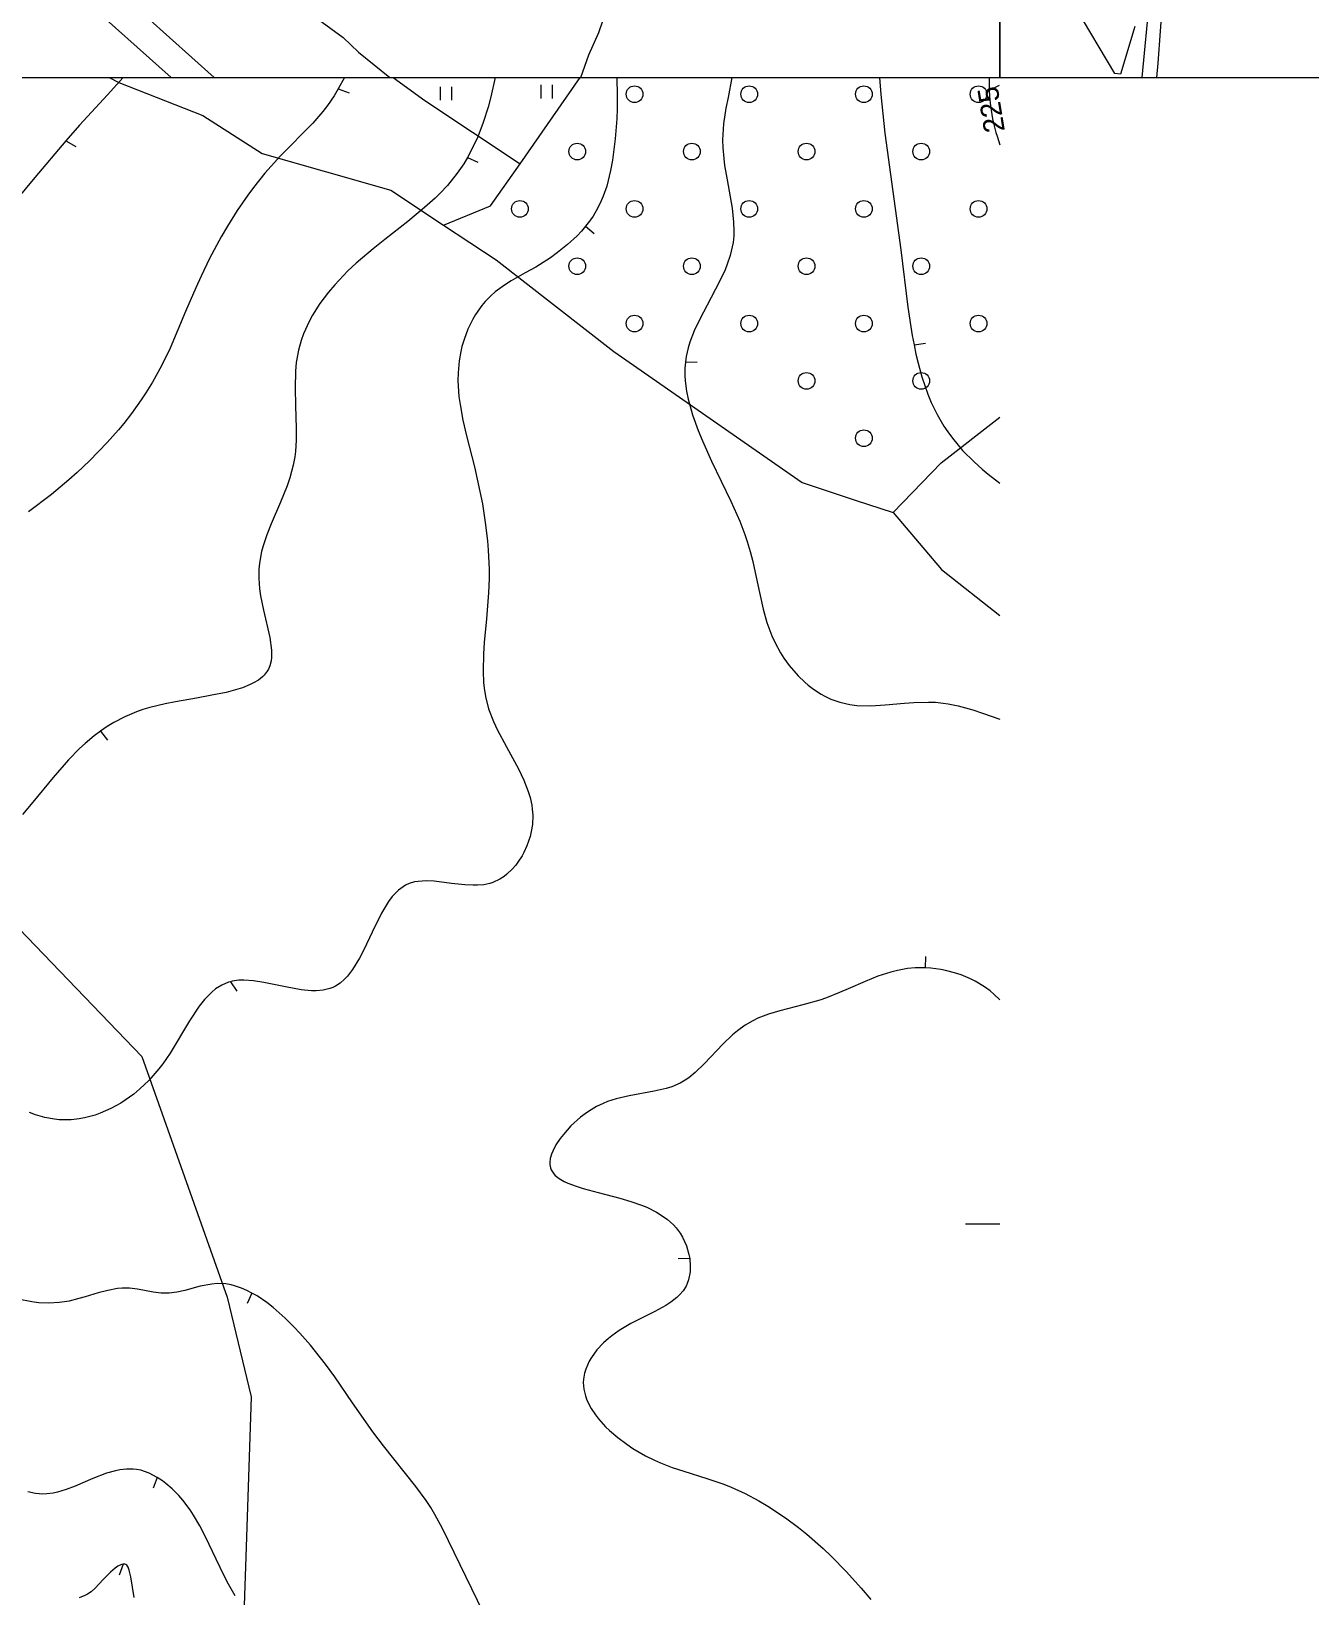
# Model space of a CAD drawing. Extents: x 1000 to 4000, y -5000 to -1000.
# Drawn here: x 1831 to 2054, y -4264.8 to -3991.9 of the extents above; entities that cross this region are included whole.
import ezdxf
from ezdxf.enums import TextEntityAlignment as Align

# ---------------------------------------------------------------- set-up
doc = ezdxf.new("R2010")
doc.units = 0
doc.header["$MEASUREMENT"] = 0
for name, color, linetype in [('1', 7, 'CONTINUOUS'), ('24', 7, 'CONTINUOUS'), ('40', 7, 'CONTINUOUS'), ('СЛОЙ_1', 7, 'CONTINUOUS'), ('СЛОЙ_24', 7, 'CONTINUOUS'), ('СЛОЙ_39', 7, 'CONTINUOUS'), ('СЛОЙ_40', 7, 'CONTINUOUS'), ('СЛОЙ_41', 7, 'CONTINUOUS'), ('СЛОЙ_50', 7, 'CONTINUOUS')]:
    doc.layers.add(name, color=color, linetype=linetype)
doc.styles.add('STYLE-CHAR_FAST_FONT', font='CHAR_FAST_FONT.shx')

msp = doc.modelspace()

# ---------------------------------------------------------------- linework, layer by layer
at = {"layer": '1', "color": 253, "linetype": 'Continuous', "lineweight": 0}
for p, q in [((2000, -4000), (2000, -3000)), ((2000, -3000), (2000, -4000)), ((1000, -4000), (2000, -4000)), ((1000, -4000), (2000, -4000)), ((2000, -4000), (3000, -4000))]:
    msp.add_line(p, q, dxfattribs=at)
at = {"layer": '24', "color": 253, "linetype": 'Continuous', "lineweight": 0}
for p, q in [((1842.83, -3981.96), (1862.95, -4000)), ((1838.72, -3985.03), (1855.42, -4000)), ((2026.14, -3985.92), (2024.75, -4000)), ((2028.39, -3986.28), (2027.55, -3997.51)), ((2027.55, -3997.51), (2027.3, -4000))]:
    msp.add_line(p, q, dxfattribs=at)
at = {"layer": '40', "color": 253, "linetype": 'Continuous', "lineweight": 0}
for p, q in [((1877.48, -3987.19), (1885.44, -3993.02)), ((1930.02, -3992.15), (1931.42, -3988.11)), ((2020.03, -3999.31), (2013.16, -3987.69)), ((2023.55, -3991.12), (2021.03, -3999.45)), ((1885.44, -3993.02), (1888.11, -3995.6)), ((1928.3, -3996.04), (1930.02, -3992.15)), ((1888.11, -3995.6), (1893.61, -4000)), ((1926.91, -4000), (1928.3, -3996.04)), ((2021.03, -3999.45), (2020.03, -3999.31))]:
    msp.add_line(p, q, dxfattribs=at)
at = {"layer": 'СЛОЙ_1', "color": 253, "linetype": 'Continuous', "lineweight": 0}
msp.add_lwpolyline([(2000, -4200), (1994, -4200)], dxfattribs=at)
at = {"layer": 'СЛОЙ_24', "color": 253, "linetype": 'Continuous', "lineweight": 0}
for points in [[(1844.63, -4000), (1846.32, -4000.85), (1860.96, -4006.62), (1871.34, -4013.24), (1893.75, -4019.68), (1902.96, -4025.75)], [(1902.96, -4025.75), (1912.16, -4031.81), (1932.65, -4047.8), (1965.51, -4070.62), (1974.77, -4073.7), (1981.4, -4075.9)], [(1809.18, -4031.17), (1811.86, -4060.12), (1814.54, -4089.08), (1822.07, -4120.21), (1828.9, -4148.46), (1850.34, -4170.76), (1865.23, -4212.72), (1869.41, -4230.13), (1868.57, -4254.56), (1867.7, -4280.1), (1868.62, -4294.36), (1871.38, -4312.86)], [(1981.4, -4075.9), (1989.75, -4067.24), (2000, -4059.27)], [(1981.4, -4075.9), (1989.83, -4085.83), (2000, -4093.83)]]:
    msp.add_lwpolyline(points, dxfattribs=at)
at = {"layer": 'СЛОЙ_39', "color": 253, "linetype": 'Continuous', "lineweight": 0}
for centre in [(1936.28, -4002.92), (1956.28, -4002.92), (1976.28, -4002.92), (1996.28, -4002.92), (1926.28, -4012.92), (1946.28, -4012.92), (1966.28, -4012.92), (1986.28, -4012.92), (1916.28, -4022.92), (1936.28, -4022.92), (1956.28, -4022.92), (1976.28, -4022.92), (1996.28, -4022.92), (1926.28, -4032.92), (1946.28, -4032.92), (1966.28, -4032.92), (1986.28, -4032.92), (1936.28, -4042.92), (1956.28, -4042.92), (1976.28, -4042.92), (1996.28, -4042.92), (1966.28, -4052.92), (1986.28, -4052.92), (1976.28, -4062.92)]:
    msp.add_circle(centre, 1.46, dxfattribs=at)
at = {"layer": 'СЛОЙ_40', "color": 253, "linetype": 'Continuous', "lineweight": 0}
for points in [[(1894.15, -4000), (1899.7, -4004.03)], [(1916.32, -4015.05), (1926.8, -4000)], [(1899.7, -4004.03), (1916.32, -4015.05)], [(1902.96, -4025.75), (1911.14, -4022.4), (1916.32, -4015.05)]]:
    msp.add_lwpolyline(points, dxfattribs=at)
at = {"layer": 'СЛОЙ_41', "color": 253, "linetype": 'Continuous', "lineweight": 0}
for p, q in [((1902.42, -4003.97), (1902.42, -4001.63)), ((1904.37, -4001.63), (1904.37, -4003.97)), ((1919.97, -4003.64), (1919.97, -4001.3)), ((1921.92, -4001.3), (1921.92, -4003.64))]:
    msp.add_line(p, q, dxfattribs=at)
at = {"layer": 'СЛОЙ_50', "color": 253, "linetype": 'Continuous', "lineweight": 0}
for p, q in [((1884.59, -4002.01), (1886.48, -4002.68)), ((1998.12, -4002.21), (1999.94, -4001.36)), ((1837.07, -4011.06), (1838.81, -4012.04)), ((1907.14, -4013.95), (1908.96, -4014.8)), ((1945.89, -4205.99), (1943.89, -4206.04)), ((1853.01, -4244.17), (1852.28, -4246.03))]:
    msp.add_line(p, q, dxfattribs=at)
for points in [[(1847.06, -4000), (1844.34, -4003), (1839.47, -4008.34), (1837.07, -4011.06), (1831.66, -4017.47), (1826.87, -4023.2)], [(1911.95, -4000), (1911.22, -4003.39), (1910.73, -4005.19), (1909.89, -4007.83), (1908.91, -4010.37), (1908.36, -4011.6), (1907.14, -4013.95), (1906.47, -4015.08), (1905.36, -4016.7), (1903.64, -4018.83), (1902.38, -4020.17), (1901.5, -4021.03), (1899.66, -4022.7), (1896.75, -4025.11), (1892.71, -4028.27), (1890.69, -4029.88), (1887.72, -4032.41), (1886.28, -4033.75), (1883.97, -4036.16), (1882.89, -4037.43), (1881.4, -4039.41), (1880.08, -4041.48), (1879.5, -4042.54), (1878.51, -4044.72), (1878.1, -4045.85), (1877.63, -4047.56), (1877.26, -4049.73), (1877.12, -4051.2), (1877.05, -4054.18), (1877.13, -4057.2), (1877.25, -4061.24), (1877.23, -4063.23), (1877.11, -4065.21), (1876.99, -4066.18), (1876.74, -4067.63), (1876.16, -4069.81), (1875.66, -4071.24), (1874.5, -4074.07), (1872.86, -4077.83), (1872.11, -4079.75), (1871.47, -4081.69), (1871.21, -4082.68), (1870.83, -4084.71), (1870.73, -4085.75), (1870.71, -4087.34), (1870.86, -4089.18), (1871.05, -4090.42), (1871.57, -4092.91), (1872.66, -4097.7), (1872.94, -4099.86), (1872.94, -4101.16), (1872.87, -4101.77), (1872.66, -4102.61), (1872.4, -4103.2), (1872.19, -4103.57), (1871.66, -4104.24), (1871.35, -4104.54), (1870.65, -4105.11), (1869.83, -4105.6), (1869.23, -4105.9), (1867.9, -4106.44), (1866.25, -4106.94), (1865.06, -4107.24), (1862.52, -4107.76), (1859.84, -4108.23), (1856.18, -4108.87), (1854.37, -4109.23), (1851.73, -4109.87), (1850.47, -4110.25), (1849.39, -4110.63), (1847.35, -4111.49), (1845.45, -4112.48), (1844.26, -4113.21), (1843.14, -4114.02), (1842.02, -4114.82), (1840.45, -4116.14), (1839.45, -4117.06), (1837.55, -4119.01), (1834.84, -4122.1), (1831.32, -4126.39), (1829.52, -4128.54)], [(1885.67, -4000), (1884.59, -4002.01), (1883.88, -4003.2), (1882.72, -4004.91), (1881.91, -4005.96), (1880.16, -4007.96), (1874.51, -4013.66), (1872.86, -4015.45), (1871.8, -4016.68), (1869.78, -4019.21), (1868.81, -4020.52), (1866.97, -4023.18), (1865.24, -4025.93), (1864.16, -4027.79), (1862.12, -4031.6), (1860.66, -4034.64), (1859.73, -4036.69), (1857.95, -4040.83), (1855.25, -4047.2), (1853.76, -4050.31), (1852.17, -4053.17), (1851.02, -4055.02), (1850.22, -4056.24), (1848.52, -4058.61), (1847.17, -4060.33), (1846.24, -4061.46), (1844.3, -4063.67), (1841.22, -4066.84), (1839.07, -4068.88), (1837.59, -4070.19), (1834.54, -4072.73), (1830.55, -4075.77)], [(1933.14, -4000), (1933.16, -4000.28), (1933.26, -4002.89), (1933.24, -4005.48), (1933.16, -4007.21), (1932.88, -4010.68), (1932.42, -4014.4), (1932.08, -4016.25), (1931.41, -4018.95), (1930.81, -4020.69), (1930.46, -4021.53), (1929.86, -4022.76), (1929.03, -4024.17), (1928.4, -4025.07), (1927.71, -4025.93), (1927.01, -4026.79), (1926.24, -4027.6), (1924.6, -4029.13), (1922.83, -4030.55), (1921.6, -4031.44), (1919.03, -4033.06), (1917.19, -4034.1), (1914.77, -4035.48), (1913.6, -4036.2), (1911.95, -4037.41), (1911.18, -4038.08), (1910.21, -4039.08), (1909.61, -4039.8), (1908.53, -4041.35), (1908.05, -4042.17), (1907.21, -4043.9), (1906.53, -4045.71), (1906.17, -4046.94), (1905.97, -4047.77), (1905.68, -4049.44), (1905.49, -4051.52), (1905.47, -4052.9), (1905.65, -4055.65), (1905.83, -4057.02), (1906.32, -4059.75), (1906.95, -4062.48), (1908.34, -4067.91), (1909.31, -4072.21), (1909.73, -4074.35), (1910.24, -4077.59), (1910.62, -4080.83), (1910.76, -4082.46), (1910.9, -4085.74), (1910.9, -4087.38), (1910.82, -4089.86), (1910.44, -4094.44), (1910.05, -4098.52), (1909.91, -4100.54), (1909.85, -4103.55), (1909.95, -4105.53), (1910.06, -4106.51), (1910.28, -4107.96), (1910.82, -4110.11), (1911.67, -4112.35), (1912.36, -4113.82), (1913.92, -4116.73), (1916.04, -4120.6), (1916.98, -4122.56), (1917.74, -4124.55), (1918.04, -4125.56), (1918.34, -4126.93), (1918.44, -4127.62), (1918.51, -4128.67), (1918.46, -4130.28), (1918.26, -4131.53), (1918.07, -4132.36), (1917.51, -4134.01), (1916.96, -4135.2), (1916.65, -4135.78), (1915.94, -4136.87), (1915.55, -4137.39), (1914.92, -4138.11), (1914.01, -4138.97), (1913.52, -4139.34), (1912.76, -4139.84), (1911.53, -4140.41), (1911.03, -4140.57), (1909.98, -4140.79), (1908.89, -4140.89), (1908.15, -4140.9), (1906.64, -4140.83), (1904.34, -4140.56), (1901.33, -4140.2), (1899.9, -4140.13), (1898.54, -4140.21), (1897.89, -4140.31), (1896.98, -4140.58), (1896.32, -4140.89), (1895.9, -4141.14), (1895.1, -4141.74), (1894.02, -4142.86), (1893.36, -4143.74), (1892.14, -4145.74), (1890.49, -4149.09), (1889.05, -4152.14)], [(1953.23, -4000), (1952.58, -4003.52), (1952.21, -4005.36), (1951.81, -4008.11), (1951.67, -4009.96), (1951.64, -4010.89), (1951.67, -4012.28), (1951.83, -4014.13), (1951.99, -4015.37), (1952.42, -4017.84), (1953.3, -4022.78), (1953.56, -4025.21), (1953.6, -4026.81), (1953.57, -4027.61), (1953.45, -4028.79), (1953.32, -4029.55), (1952.95, -4031.06), (1952.45, -4032.54), (1952.06, -4033.53), (1951.16, -4035.48), (1949.64, -4038.39), (1947.58, -4042.26), (1946.67, -4044.21), (1945.92, -4046.18), (1945.62, -4047.18), (1945.28, -4048.68), (1945.18, -4049.68), (1945.07, -4050.68), (1945.07, -4052.02), (1945.12, -4052.92), (1945.36, -4054.73), (1945.63, -4056.1), (1946.38, -4058.83), (1947.36, -4061.56), (1948.1, -4063.36), (1949.72, -4066.9), (1953.09, -4073.92), (1954.62, -4077.39), (1955.52, -4079.73), (1955.92, -4080.91), (1956.46, -4082.7), (1956.9, -4084.44), (1957.65, -4087.97), (1958.69, -4092.72), (1959.35, -4095.07), (1960.21, -4097.37), (1960.72, -4098.5), (1961.74, -4100.36), (1962.31, -4101.26), (1963.25, -4102.56), (1964.83, -4104.38), (1965.98, -4105.48), (1966.58, -4105.99), (1967.51, -4106.7), (1968.81, -4107.55), (1969.47, -4107.92), (1970.5, -4108.41), (1972.08, -4108.98), (1973.84, -4109.37), (1975.04, -4109.51), (1977.49, -4109.57), (1979.98, -4109.44), (1983.34, -4109.14), (1985.02, -4109.01), (1987.53, -4108.94), (1988.77, -4108.98), (1990.09, -4109.11), (1990.97, -4109.24), (1992.7, -4109.58), (1995.27, -4110.3), (1996.97, -4110.87), (2000, -4111.94)], [(1979.03, -4000), (1979.25, -4002.99), (1979.96, -4009.72), (1982.73, -4030.04), (1983.94, -4040.05), (1984.71, -4045.01), (1985.03, -4046.63), (1985.36, -4048.26), (1985.74, -4049.85), (1986.39, -4052.19), (1987.44, -4055.21), (1988.04, -4056.68), (1989.07, -4058.8), (1990.24, -4060.84), (1990.9, -4061.82), (1991.71, -4062.93), (1993.51, -4065.05), (1995.5, -4067.06), (1996.93, -4068.34), (1997.93, -4069.16), (2000, -4070.77)], [(1998.12, -4000), (1998.12, -4001.1), (1998.12, -4002.21), (1998.19, -4003.3), (1998.35, -4004.93), (1998.73, -4007.22), (1998.95, -4008.23), (1999.3, -4009.57), (1999.5, -4010.24), (2000, -4011.73)], [(1927.71, -4025.93), (1929.22, -4027.24)], [(1985.03, -4046.63), (1987.01, -4046.33)], [(1945.18, -4049.68), (1947.17, -4049.58)], [(1843.14, -4114.02), (1844.36, -4115.6)], [(1889.05, -4152.14), (1888.29, -4153.6), (1887.07, -4155.6)], [(2000, -4160.85), (1998.95, -4159.86), (1998.3, -4159.33), (1997.29, -4158.6), (1995.69, -4157.63), (1994.89, -4157.23), (1993.24, -4156.54), (1992.09, -4156.15), (1990.53, -4155.75), (1989.73, -4155.59), (1987.93, -4155.35), (1987.02, -4155.31), (1986.12, -4155.27), (1985.22, -4155.3), (1983.89, -4155.41), (1982.12, -4155.73), (1980.97, -4156.02), (1978.71, -4156.76), (1976.48, -4157.66), (1973.53, -4158.96), (1972.04, -4159.61), (1969.77, -4160.52), (1968.62, -4160.92), (1965.63, -4161.77), (1961.62, -4162.78), (1959.66, -4163.37), (1957.78, -4164.09), (1956.88, -4164.52), (1955.58, -4165.27), (1954.22, -4166.26), (1953.35, -4167), (1951.69, -4168.62), (1948.49, -4171.99), (1946.86, -4173.54), (1945.72, -4174.45), (1945.13, -4174.86), (1944.22, -4175.39), (1942.79, -4176.02), (1941.79, -4176.34), (1939.71, -4176.82), (1935.31, -4177.59), (1933.05, -4178.13), (1931.54, -4178.63), (1930.78, -4178.93), (1929.66, -4179.47), (1928.71, -4180.03), (1928.08, -4180.44), (1926.87, -4181.35), (1925.17, -4182.87), (1923.86, -4184.33), (1923.29, -4185.07), (1922.56, -4186.18), (1922, -4187.27), (1921.79, -4187.8), (1921.58, -4188.55), (1921.49, -4189.26), (1921.5, -4189.6), (1921.61, -4190.18), (1921.74, -4190.55), (1922.17, -4191.21), (1922.45, -4191.51), (1923.14, -4192.05), (1923.99, -4192.54), (1924.64, -4192.84), (1926.09, -4193.37), (1927.29, -4193.75), (1929.94, -4194.45), (1933.73, -4195.44), (1935.65, -4196.02), (1937.51, -4196.69), (1938.42, -4197.06), (1940.13, -4197.91), (1940.93, -4198.4), (1942.05, -4199.2), (1943.06, -4200.11), (1943.51, -4200.61), (1944.24, -4201.59), (1944.65, -4202.29), (1945.33, -4203.76), (1945.77, -4205.3), (1945.89, -4205.99), (1946, -4207.35), (1945.96, -4208.34), (1945.69, -4209.73), (1945.46, -4210.37), (1945.26, -4210.81), (1944.75, -4211.62), (1944.14, -4212.35), (1943.67, -4212.8), (1942.62, -4213.62), (1941.75, -4214.19), (1939.82, -4215.24), (1935.63, -4217.32), (1933.57, -4218.54), (1932.31, -4219.45), (1931.71, -4219.94), (1930.86, -4220.71), (1929.72, -4221.94), (1928.76, -4223.25), (1928.37, -4223.92)], [(1987.02, -4155.31), (1987.11, -4153.31)], [(1887.07, -4155.6), (1886.18, -4156.76), (1885.7, -4157.27), (1884.93, -4157.94), (1884.1, -4158.48), (1883.66, -4158.7), (1883.13, -4158.91), (1881.98, -4159.18), (1880.76, -4159.28), (1879.91, -4159.28), (1878.14, -4159.11), (1875.37, -4158.61), (1871.63, -4157.84), (1869.82, -4157.56), (1868.09, -4157.45), (1867.27, -4157.47), (1866.09, -4157.63), (1865.78, -4157.72), (1865.46, -4157.8), (1864.29, -4158.29), (1863.2, -4158.98), (1862.52, -4159.53), (1861.24, -4160.84), (1860.34, -4161.98), (1858.64, -4164.53), (1855.24, -4170.18), (1853.98, -4172.02), (1853.31, -4172.91), (1852.27, -4174.15), (1851.54, -4174.94), (1850, -4176.4), (1848.92, -4177.3), (1847.43, -4178.38), (1846.66, -4178.87), (1844.89, -4179.85), (1843.08, -4180.64), (1842.16, -4180.97), (1840.31, -4181.47), (1839.38, -4181.64), (1837.99, -4181.79), (1836.6, -4181.82), (1835.91, -4181.78), (1835.08, -4181.7), (1833.42, -4181.39), (1831.79, -4180.92), (1830.71, -4180.53)], [(1865.78, -4157.72), (1866.9, -4159.37)], [(1909.92, -4267.79), (1902.75, -4253.07), (1901.44, -4250.62), (1900.72, -4249.43), (1899.9, -4248.17), (1898.14, -4245.73), (1892.47, -4238.68), (1890.62, -4236.21), (1887.1, -4231.16), (1883.99, -4226.65), (1882.37, -4224.41), (1879.77, -4221.12), (1877.9, -4218.98), (1876.9, -4217.94), (1875.34, -4216.4), (1873.24, -4214.54), (1872.13, -4213.68), (1870.42, -4212.51), (1869.53, -4212.02), (1868.64, -4211.54), (1867.73, -4211.15), (1866.51, -4210.74), (1865.89, -4210.58), (1864.95, -4210.42), (1863.54, -4210.36), (1862.54, -4210.44), (1860.52, -4210.84), (1857.81, -4211.56), (1856.44, -4211.85), (1855.08, -4212.03), (1854.4, -4212.05), (1853.7, -4212.02), (1852.32, -4211.84), (1849.56, -4211.32), (1848.18, -4211.16), (1846.91, -4211.16), (1846.07, -4211.24), (1844.38, -4211.55), (1842.69, -4211.98), (1840.45, -4212.65), (1839.34, -4212.98), (1837.66, -4213.4), (1836.82, -4213.56), (1835.92, -4213.68), (1834.13, -4213.78), (1832.33, -4213.7), (1831.14, -4213.56), (1828.75, -4213.08)], [(1869.53, -4212.02), (1868.67, -4213.83)], [(1927.54, -4226.01), (1927.36, -4227.06), (1927.33, -4227.64), (1927.42, -4228.79), (1927.69, -4229.93), (1927.97, -4230.68), (1928.72, -4232.16), (1929.44, -4233.25), (1929.99, -4233.96), (1931.22, -4235.32), (1931.9, -4235.98), (1933.36, -4237.23), (1934.92, -4238.39), (1935.99, -4239.11), (1938.18, -4240.38), (1939.75, -4241.15), (1940.79, -4241.61), (1942.85, -4242.41), (1944.89, -4243.1), (1948.91, -4244.35), (1951.85, -4245.35), (1953.1, -4245.84), (1955.56, -4246.96), (1957.96, -4248.23), (1959.54, -4249.16), (1962.62, -4251.2), (1964.87, -4252.88), (1966.33, -4254.07), (1969.19, -4256.57), (1970.57, -4257.89), (1973.26, -4260.63), (1975.83, -4263.5), (1977.48, -4265.47)], [(1928.37, -4223.92), (1927.75, -4225.3), (1927.54, -4226.01)], [(1853.92, -4244.77), (1853.01, -4244.17), (1851.59, -4243.43), (1850.13, -4242.92), (1849.38, -4242.77), (1848.81, -4242.71), (1847.65, -4242.7), (1846.49, -4242.84), (1845.71, -4242.99), (1844.15, -4243.45), (1841.8, -4244.35), (1838.68, -4245.67), (1837.14, -4246.26), (1835.62, -4246.72), (1834.86, -4246.89), (1833.74, -4247.04), (1833.07, -4247.06), (1831.76, -4246.97), (1830.46, -4246.7)], [(1866.62, -4264.82), (1865.42, -4262.76), (1864.68, -4261.33), (1863.29, -4258.42), (1861.44, -4254.51), (1860.44, -4252.6), (1859.35, -4250.75), (1858.76, -4249.85), (1857.47, -4248.13), (1856.76, -4247.31), (1855.6, -4246.15), (1854.5, -4245.21), (1853.92, -4244.77)], [(1849, -4265.09), (1848.39, -4261.5), (1848.14, -4260.32), (1847.96, -4259.83), (1847.71, -4259.47), (1847.56, -4259.36), (1847.33, -4259.28), (1847.05, -4259.32), (1846.77, -4259.36), (1846.14, -4259.67), (1845.7, -4259.97), (1844.85, -4260.68), (1843.59, -4261.97), (1842.21, -4263.5), (1841.47, -4264.14), (1840.83, -4264.55), (1840.37, -4264.79), (1839.38, -4265.18)], [(1847.05, -4259.32), (1846.38, -4261.2)]]:
    msp.add_lwpolyline(points, dxfattribs=at)

# ---------------------------------------------------------------- texts
at = {"layer": 'СЛОЙ_50', "color": 253, "linetype": 'Continuous', "lineweight": 0, "style": 'STYLE-CHAR_FAST_FONT'}
msp.add_text('225', height=3.6, rotation=99.3621, dxfattribs=at).set_placement((1998.46, -4005.63), align=Align.MIDDLE_CENTER)

doc.saveas('drawing.dxf')
